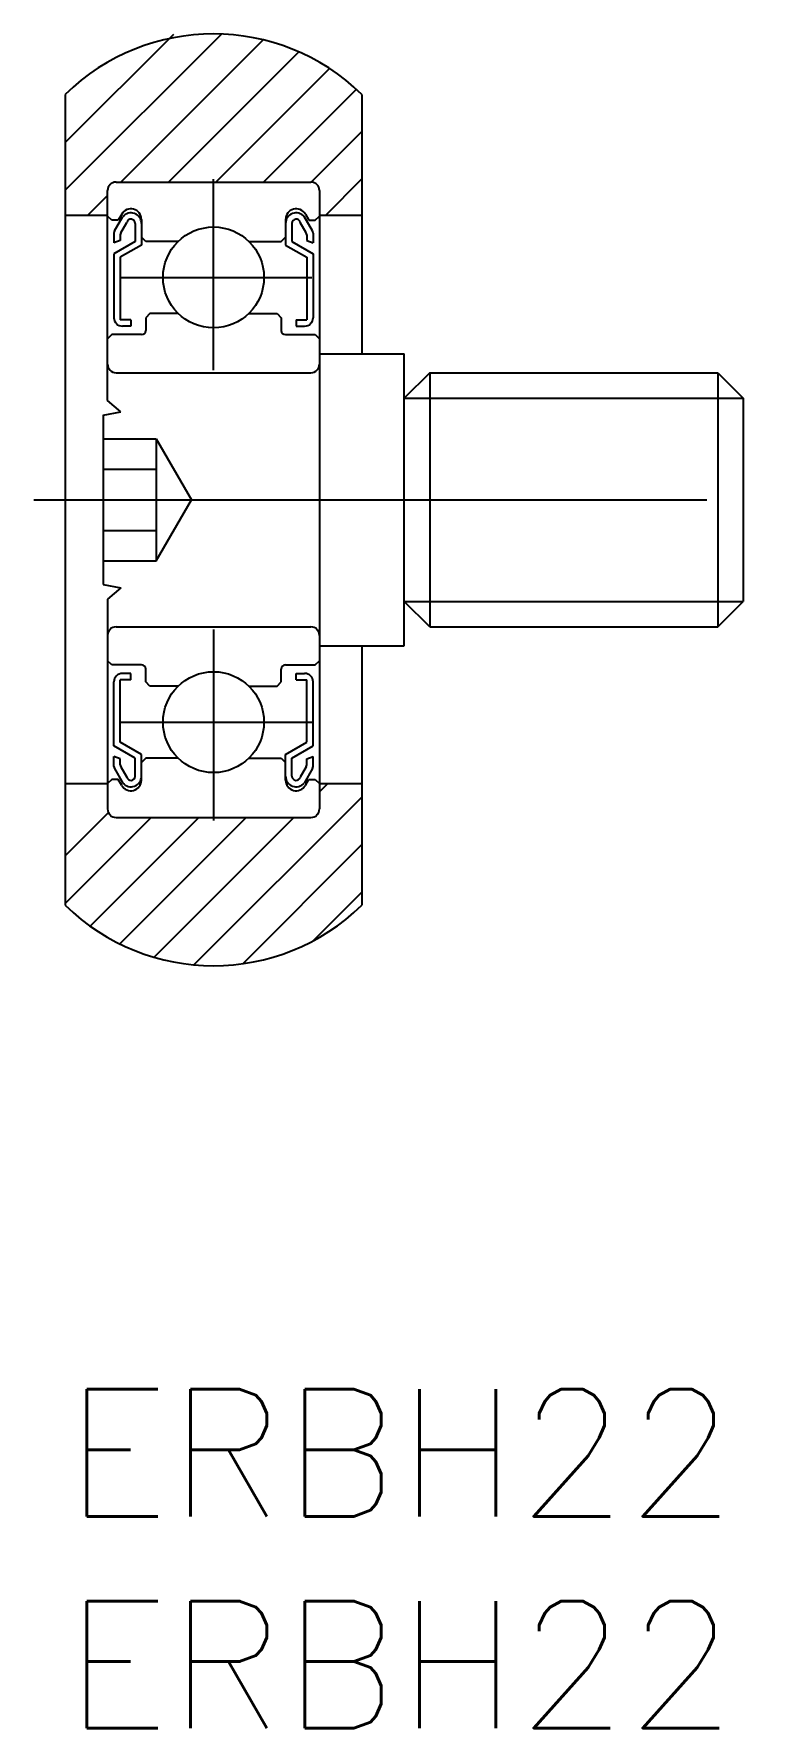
# Model space of a CAD drawing. Extents: x -0.7 to 16.7, y -8 to 32.
import ezdxf

# ---------------------------------------------------------------- set-up
doc = ezdxf.new("R2010")
doc.units = 0
doc.header["$LTSCALE"] = 0.5
doc.linetypes.add('CENTER', pattern=[50.8, 31.75, -6.35, 6.35, -6.35])
doc.linetypes.add('DASHED', pattern=[19.05, 12.7, -6.35])
doc.layers.get('0').update_dxf_attribs({"linetype": 'CONTINUOUS'})
for name, color, linetype in [('MSM_CENTER', 1, 'CENTER'), ('MSM_CONTINUOUS', 7, 'CONTINUOUS'), ('MSM_DASHED', 4, 'DASHED'), ('MSM_NARROW', 5, 'CONTINUOUS'), ('MSM_PART_NUMBER', 7, 'CONTINUOUS')]:
    doc.layers.add(name, color=color, linetype=linetype)
doc.styles.get("Standard").update_dxf_attribs({"font": 'txt.shx', "height": 3, "bigfont": 'bigfont.shx'})

# ---------------------------------------------------------------- blocks, each defined once
blk = doc.blocks.new('*U2')
at = {"layer": 'MSM_PART_NUMBER'}
blk.add_text('ERBH22', height=3, dxfattribs=at).set_placement((0, -3))
blk = doc.blocks.new('*U3')
at = {"layer": 'MSM_PART_NUMBER'}
blk.add_text('ERBH22', height=3, dxfattribs=at).set_placement((0, -8))

msp = doc.modelspace()

# ---------------------------------------------------------------- linework, layer by layer
for p, q in [((1.2, 28.5), (5.8, 28.5)), ((6, 28.3), (6, 13.7)), ((1.1, 27.6), (1, 27.7)), ((1.163, 27.347), (1.361, 27.688)), ((1.333, 27.745), (1.25, 27.6)), ((1.8, 27.62), (1.8, 27.013)), ((5.2, 27.62), (5.2, 27.013)), ((5.837, 27.347), (5.639, 27.688)), ((5.667, 27.745), (5.75, 27.6)), ((5.9, 27.6), (6, 27.7)), ((1.25, 27.6), (1.1, 27.6)), ((1.15, 27.297), (1.15, 27.064)), ((1.3, 27.256), (1.3, 27.118)), ((1.313, 27.306), (1.453, 27.547)), ((1.65, 27.525), (1.65, 27.1)), ((5.35, 27.525), (5.35, 27.1)), ((5.687, 27.306), (5.547, 27.547)), ((5.7, 27.256), (5.7, 27.118)), ((5.75, 27.6), (5.9, 27.6)), ((5.85, 27.297), (5.85, 27.064)), ((1.3, 27.118), (1.15, 27.064)), ((1.65, 27.1), (1.15, 26.811)), ((1.15, 26.811), (1.15, 25.3)), ((1.8, 27.013), (1.3, 26.725)), ((1.9, 27.1), (1.8, 27.2)), ((2.666, 27.1), (1.9, 27.1)), ((4.334, 27.1), (5.1, 27.1)), ((5.1, 27.1), (5.2, 27.2)), ((5.2, 27.013), (5.7, 26.725)), ((5.35, 27.1), (5.85, 26.811)), ((5.7, 27.118), (5.85, 27.064)), ((5.85, 26.811), (5.85, 25.3)), ((1.3, 26.725), (1.3, 25.25)), ((5.7, 26.725), (5.7, 25.25)), ((1.55, 25.25), (1.3, 25.25)), ((1.55, 25.25), (1.55, 25.1)), ((2, 25.4), (1.9, 25.3)), ((1.9, 25.3), (1.9, 25)), ((2.666, 25.4), (2, 25.4)), ((4.334, 25.4), (5, 25.4)), ((5, 25.4), (5.1, 25.3)), ((5.1, 25.3), (5.1, 25)), ((5.45, 25.25), (5.45, 25.1)), ((5.45, 25.25), (5.7, 25.25)), ((1.1, 24.9), (1, 24.8)), ((1.8, 24.9), (1.1, 24.9)), ((1.55, 25.1), (1.35, 25.1)), ((5.2, 24.9), (5.9, 24.9)), ((5.45, 25.1), (5.65, 25.1)), ((5.9, 24.9), (6, 24.8)), ((1, 24.65), (1, 24.65)), ((1.2, 24), (5.8, 24)), ((1.2, 18), (5.8, 18)), ((1.1, 17.1), (1, 17.2)), ((1.8, 17.1), (1.1, 17.1)), ((1.55, 16.9), (1.35, 16.9)), ((1.55, 16.75), (1.55, 16.9)), ((1.9, 16.7), (1.9, 17)), ((5.1, 16.7), (5.1, 17)), ((5.2, 17.1), (5.9, 17.1)), ((5.45, 16.75), (5.45, 16.9)), ((5.45, 16.9), (5.65, 16.9)), ((5.9, 17.1), (6, 17.2)), ((1.15, 15.189), (1.15, 16.7)), ((1.55, 16.75), (1.3, 16.75)), ((1.3, 15.275), (1.3, 16.75)), ((2, 16.6), (1.9, 16.7)), ((2.666, 16.6), (2, 16.6)), ((4.334, 16.6), (5, 16.6)), ((5, 16.6), (5.1, 16.7)), ((5.45, 16.75), (5.7, 16.75)), ((5.7, 15.275), (5.7, 16.75)), ((5.85, 15.189), (5.85, 16.7)), ((1.8, 14.987), (1.3, 15.275)), ((5.2, 14.987), (5.7, 15.275)), ((1.65, 14.9), (1.15, 15.189)), ((1.15, 14.703), (1.15, 14.936)), ((1.3, 14.882), (1.15, 14.936)), ((1.3, 14.744), (1.3, 14.882)), ((1.65, 14.475), (1.65, 14.9)), ((1.8, 14.38), (1.8, 14.987)), ((1.9, 14.9), (1.8, 14.8)), ((2.666, 14.9), (1.9, 14.9)), ((4.334, 14.9), (5.1, 14.9)), ((5.1, 14.9), (5.2, 14.8)), ((5.2, 14.38), (5.2, 14.987)), ((5.35, 14.9), (5.85, 15.189)), ((5.35, 14.475), (5.35, 14.9)), ((5.7, 14.882), (5.85, 14.936)), ((5.7, 14.744), (5.7, 14.882)), ((5.85, 14.703), (5.85, 14.936)), ((1.163, 14.653), (1.361, 14.312)), ((1.313, 14.694), (1.453, 14.453)), ((5.687, 14.694), (5.547, 14.453)), ((5.837, 14.653), (5.639, 14.312)), ((1.1, 14.4), (1, 14.3)), ((1.25, 14.4), (1.1, 14.4)), ((1.333, 14.255), (1.25, 14.4)), ((5.667, 14.255), (5.75, 14.4)), ((5.75, 14.4), (5.9, 14.4)), ((5.9, 14.4), (6, 14.3)), ((1.2, 13.5), (5.8, 13.5))]:
    msp.add_line(p, q)
for centre in [(3.5, 26.25), (3.5, 15.75)]:
    msp.add_circle(centre, 1.191)
for centre, radius, start, end in [((1.2, 28.3), 0.2, 90, 180), ((5.8, 28.3), 0.2, 0, 90), ((1.55, 27.62), 0.25, 359.9996, 150.0002), ((1.55, 27.525), 0.25, 0, 139.1944), ((1.55, 27.525), 0.1, 0, 167.1249), ((5.45, 27.62), 0.25, 29.9998, 180.0004), ((5.45, 27.525), 0.25, 40.8056, 180), ((5.45, 27.525), 0.1, 12.8751, 180), ((1.25, 27.297), 0.1, 150.0003, 180.0006), ((1.4, 27.256), 0.1, 150.0003, 180.0006), ((5.6, 27.256), 0.1, 359.9994, 29.9997), ((5.75, 27.297), 0.1, 359.9994, 29.9997), ((1.35, 25.3), 0.2, 180.0003, 270.0003), ((5.65, 25.3), 0.2, 269.9997, 359.9997), ((1.8, 25), 0.1, 270.0006, 0), ((5.2, 25), 0.1, 180, 269.9994), ((1.2, 24.2), 0.2, 180, 270), ((5.8, 24.2), 0.2, 270, 0), ((1.2, 17.8), 0.2, 90, 180), ((5.8, 17.8), 0.2, 0, 90), ((1.35, 16.7), 0.2, 89.9997, 179.9997), ((1.8, 17), 0.1, 0, 89.9994), ((5.2, 17), 0.1, 90.0006, 180), ((5.65, 16.7), 0.2, 0.0003, 90.0003), ((1.25, 14.703), 0.1, 179.9994, 209.9997), ((1.4, 14.744), 0.1, 179.9994, 209.9997), ((1.55, 14.475), 0.25, 220.8056, 0), ((1.55, 14.475), 0.1, 192.8751, 0), ((5.45, 14.475), 0.25, 180, 319.1944), ((5.45, 14.475), 0.1, 180, 347.1249), ((5.6, 14.744), 0.1, 330.0003, 0.0006), ((5.75, 14.703), 0.1, 330.0003, 0.0006), ((1.55, 14.38), 0.25, 209.9998, 0.0004), ((5.45, 14.38), 0.25, 179.9996, 330.0002), ((1.2, 13.7), 0.2, 180, 270), ((5.8, 13.7), 0.2, 270, 0)]:
    msp.add_arc(centre, radius, start, end)
at = {"layer": 'MSM_CENTER'}
for p, q in [((3.5, 24.059), (3.5, 28.571)), ((1.309, 26.25), (5.821, 26.25)), ((-0.738, 21), (16.655, 21)), ((3.5, 17.941), (3.5, 13.429)), ((1.309, 15.75), (5.821, 15.75))]:
    msp.add_line(p, q, dxfattribs=at)
at = {"layer": 'MSM_CONTINUOUS'}
for p, q in [((0, 30.571), (0, 11.429)), ((7, 30.571), (7, 24.45)), ((1, 23.348), (1, 28.3)), ((0, 27.723), (1, 27.723)), ((6, 27.723), (7, 27.723)), ((6, 24.45), (8, 24.45)), ((8, 17.55), (8, 24.45)), ((8.6, 24), (8, 23.4)), ((8.6, 24), (8.6, 18)), ((8.6, 24), (15.4, 24)), ((15.4, 24), (16, 23.4)), ((15.4, 24), (15.4, 18)), ((1.312, 23.08), (1, 23.348)), ((16, 23.4), (16, 18.6)), ((0.9, 23), (1.312, 23.08)), ((0.9, 23), (0.9, 19)), ((0.9, 19), (1.312, 18.92)), ((1.312, 18.92), (1, 18.652)), ((1, 18.652), (1, 13.7)), ((8.6, 18), (8, 18.6)), ((15.4, 18), (16, 18.6)), ((8.6, 18), (15.4, 18)), ((6, 17.55), (8, 17.55)), ((7, 17.55), (7, 11.429)), ((0, 14.3), (1, 14.3)), ((6, 14.3), (7, 14.3))]:
    msp.add_line(p, q, dxfattribs=at)
for centre, start, end in [((3.5, 27), 45.573, 134.427), ((3.5, 15), 225.573, 314.427)]:
    msp.add_arc(centre, 5, start, end, dxfattribs=at)
at = {"layer": 'MSM_DASHED'}
for p, q in [((0.9, 22.443), (2.15, 22.443)), ((2.15, 22.443), (2.15, 19.557)), ((2.15, 22.443), (2.983, 21)), ((0.9, 21.722), (2.15, 21.722)), ((2.15, 19.557), (2.983, 21)), ((0.9, 20.278), (2.15, 20.278)), ((0.9, 19.557), (2.15, 19.557))]:
    msp.add_line(p, q, dxfattribs=at)
at = {"layer": 'MSM_NARROW'}
for p, q in [((0, 29.433), (2.564, 31.997)), ((0, 28.31), (3.686, 31.997)), ((1.312, 28.5), (4.673, 31.86)), ((2.435, 28.5), (5.512, 31.577)), ((3.557, 28.5), (6.24, 31.182)), ((4.68, 28.5), (6.872, 30.692)), ((5.802, 28.5), (7, 29.697)), ((6.148, 27.723), (7, 28.575)), ((0.535, 27.723), (1, 28.188)), ((8, 23.4), (16, 23.4)), ((8, 18.6), (16, 18.6)), ((6, 14.105), (6.195, 14.3)), ((0, 12.595), (1.019, 13.614)), ((3.039, 10.021), (7, 13.982)), ((0, 11.472), (2.028, 13.5)), ((0.587, 10.936), (3.15, 13.5)), ((1.289, 10.516), (4.273, 13.5)), ((2.096, 10.201), (5.395, 13.5)), ((4.188, 10.048), (7, 12.86)), ((5.849, 10.586), (7, 11.737))]:
    msp.add_line(p, q, dxfattribs=at)

# ---------------------------------------------------------------- block references
at = {"layer": 'MSM_CONTINUOUS'}
for name in ['*U2', '*U3']:
    msp.add_blockref(name, (0, 0), dxfattribs=at)

doc.saveas('drawing.dxf')
